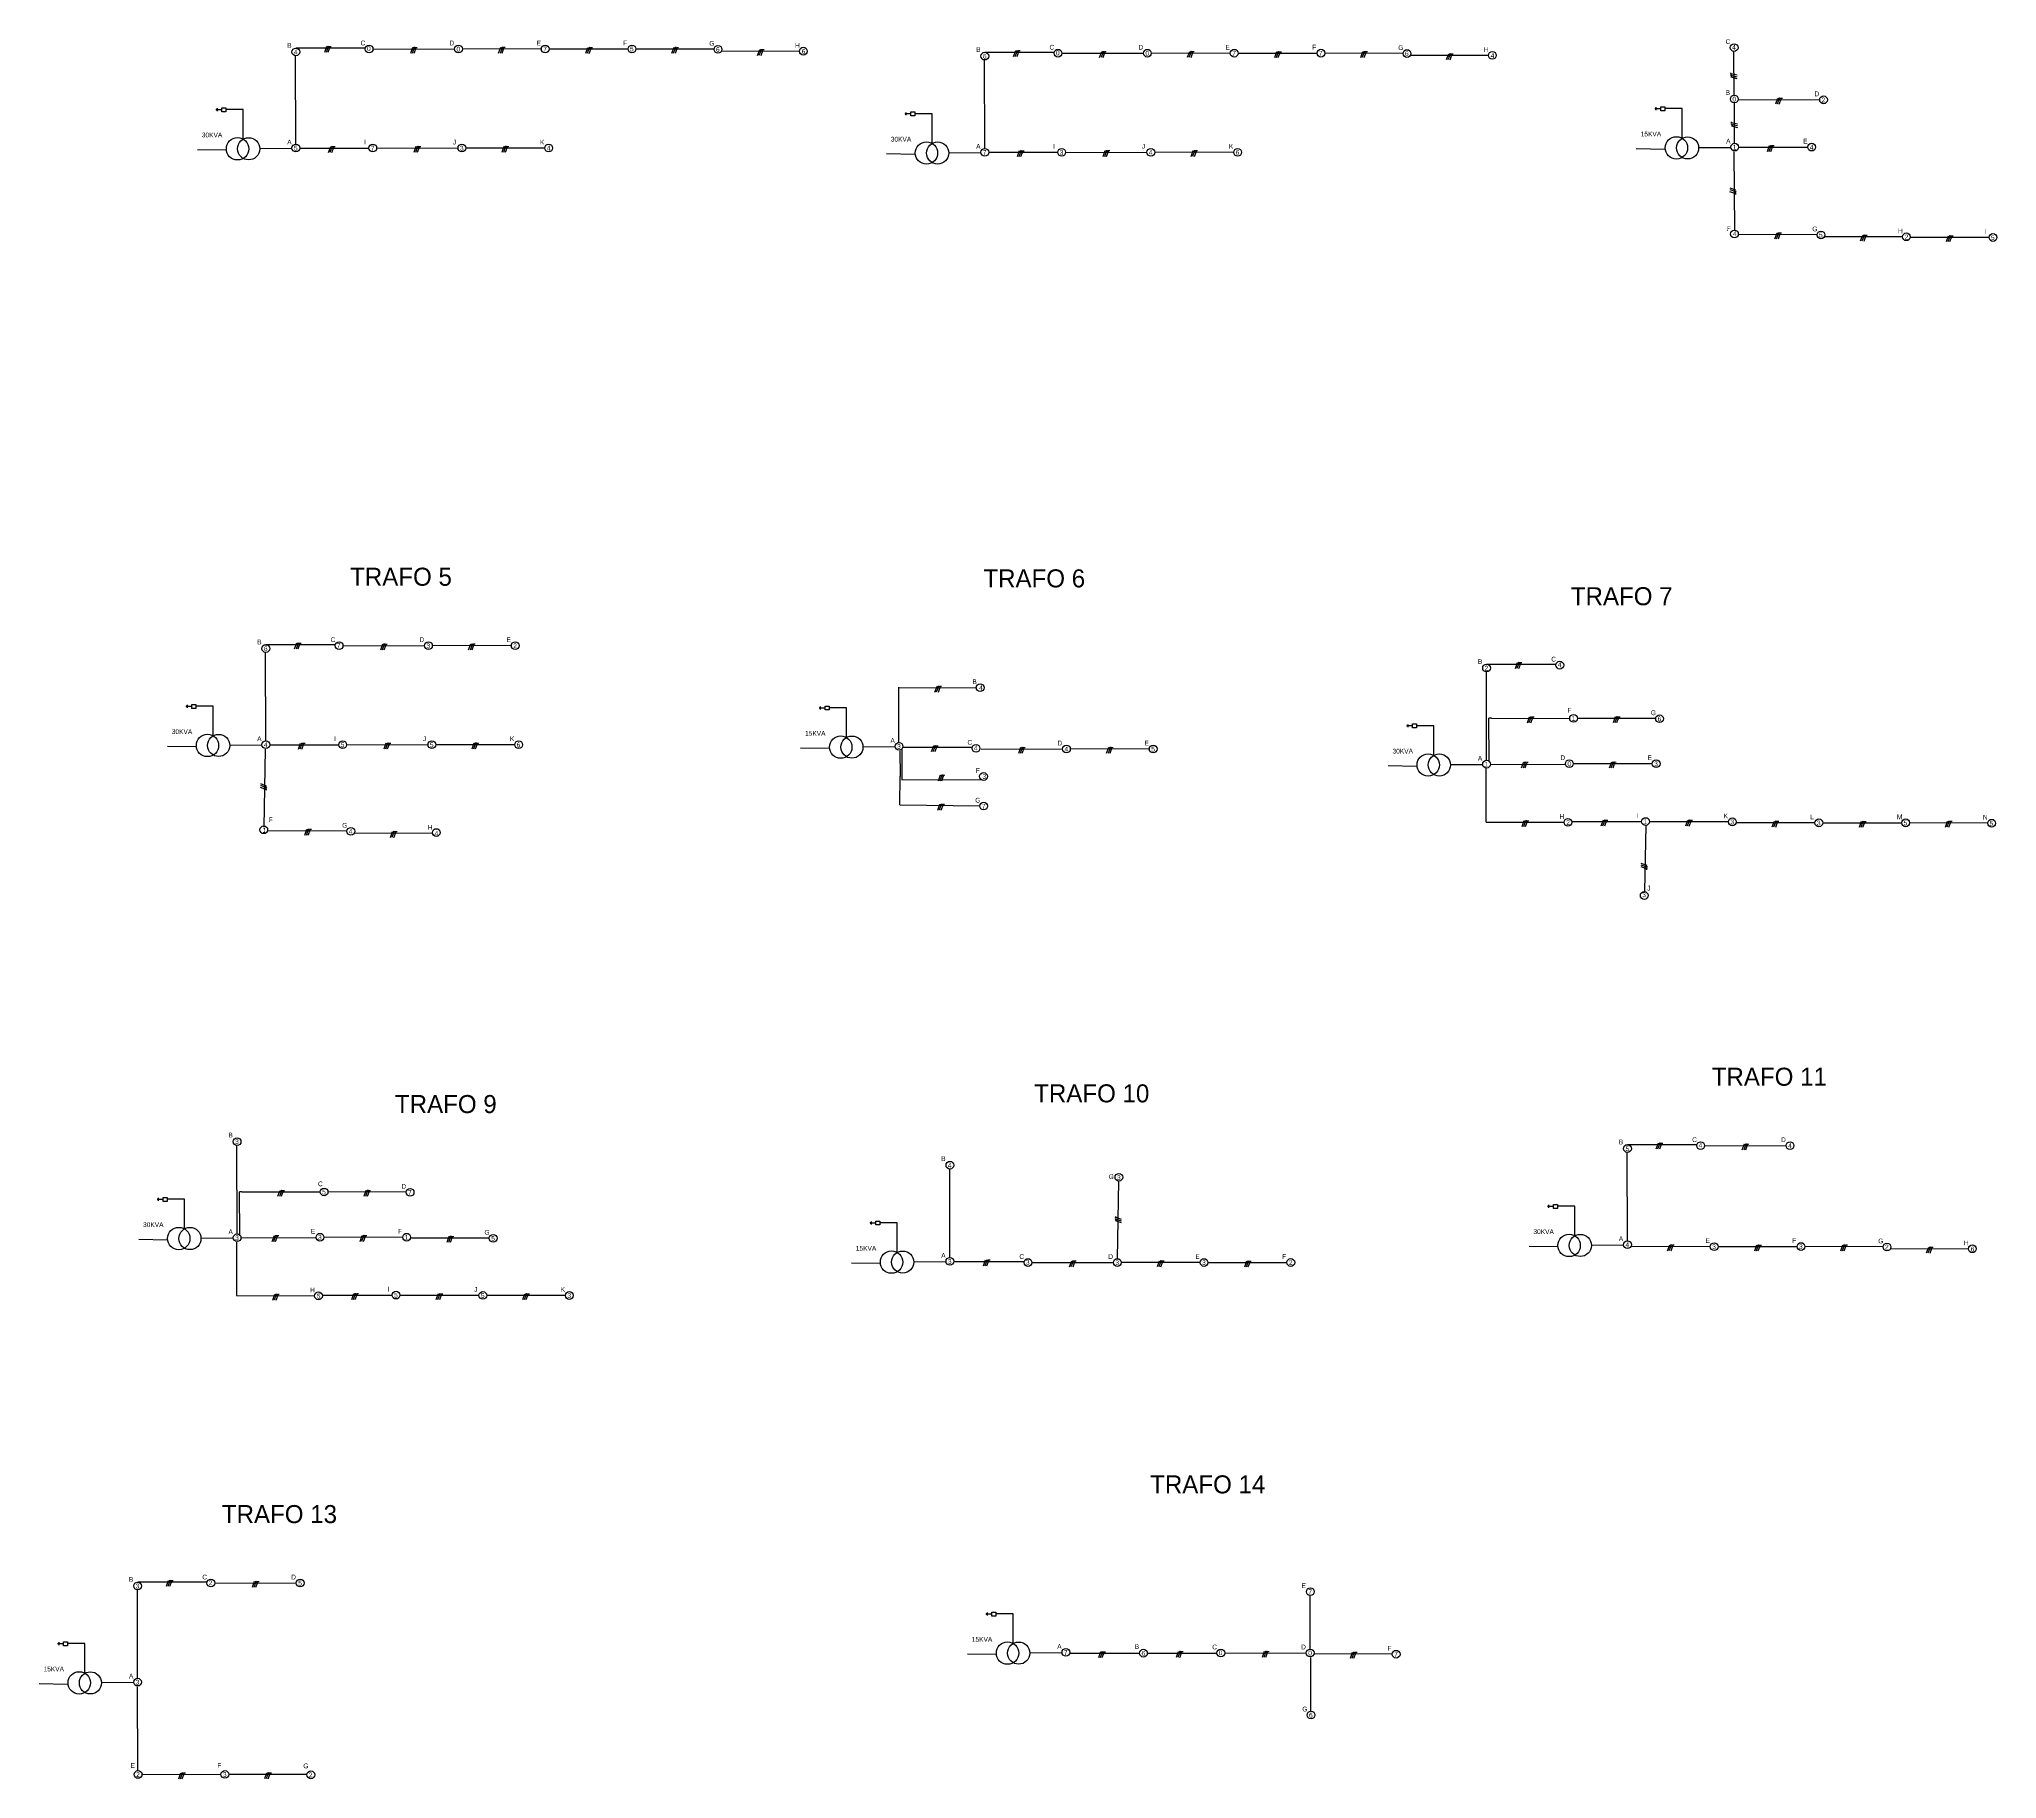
# Model space of a CAD drawing. Header units: millimetres. Extents: x -3588 to 75209, y -3737 to 38254.
# Drawn here: x 37145 to 41848, y 16786 to 20964 of the extents above; entities that cross this region are included whole.
import ezdxf

# ---------------------------------------------------------------- set-up
doc = ezdxf.new("R2010")
doc.units = ezdxf.units.MM
doc.layers.add('RED BT', color=255, linetype='Continuous')
doc.layers.add('Red MT', color=255, linetype='Continuous')

# ---------------------------------------------------------------- blocks, each defined once
blk = doc.blocks.new('monofasico')
at = {"layer": 'RED BT', "color": 18, "ltscale": 0.15, "true_color": 0x000000}
blk.add_lwpolyline([(5450.14, 3489.83), (5450.48, 3490.77)], dxfattribs=at)
at = {"layer": 'RED BT', "color": 9, "ltscale": 0.15, "true_color": 0xc7c8ca}
blk.add_lwpolyline([(5450.41, 3489.84), (5450.69, 3490.61)], dxfattribs=at)
at = {"layer": 'RED BT', "color": 3, "ltscale": 0.15}
for points in [[(5450.69, 3489.82), (5451.04, 3490.76)], [(5450.89, 3490.76), (5451.19, 3490.75)]]:
    blk.add_lwpolyline(points, dxfattribs=at)
at = {"layer": 'RED BT', "color": 9, "ltscale": 0.15, "true_color": 0xc7c8ca}
blk.add_circle((5450.71, 3490.69), 0.0973, dxfattribs=at)

msp = doc.modelspace()

# ---------------------------------------------------------------- linework, layer by layer
for p, q in [((37761.514, 20943.43), (37927.245, 20943.443)), ((37947.134, 20940.613), (38141.601, 20941.264)), ((38161.895, 20941.67), (38349.307, 20941.349)), ((38371.356, 20941.199), (38558.768, 20940.878)), ((38578.001, 20941.535), (38765.413, 20941.215)), ((38783.922, 20936.187), (38971.334, 20935.867)), ((39416.565, 20933.308), (39582.295, 20933.321)), ((39602.185, 20930.491), (39796.651, 20931.142)), ((39816.945, 20931.547), (40004.357, 20931.227)), ((40026.407, 20931.076), (40213.819, 20930.756)), ((40233.051, 20931.413), (40420.463, 20931.093)), ((41216.513, 20830.366), (41215.646, 20935.306)), ((37761.098, 20712.475), (37760.797, 20924.374)), ((39416.148, 20702.353), (39415.847, 20914.252)), ((40438.972, 20926.065), (40626.384, 20925.744)), ((41217.353, 20714.679), (41217.145, 20811.371)), ((41226.482, 20818.532), (41420.948, 20819.182)), ((37524.848, 20699.757), (37593.295, 20698.285)), ((37674.68, 20701.916), (37751.544, 20702.371)), ((37770.794, 20702.878), (37936.524, 20702.891)), ((37955.389, 20702.682), (38149.855, 20703.333)), ((38170.149, 20703.738), (38357.561, 20703.418)), ((39610.439, 20692.559), (39804.905, 20693.21)), ((39825.2, 20693.616), (40012.612, 20693.295)), ((40981.489, 20702.037), (41049.936, 20700.565)), ((41131.322, 20704.196), (41208.186, 20704.65)), ((41215.675, 20693.98), (41217.012, 20506.573)), ((41227.435, 20705.157), (41393.166, 20705.17)), ((39179.898, 20689.635), (39248.345, 20688.163)), ((39329.731, 20691.794), (39406.594, 20692.249)), ((39425.844, 20692.756), (39591.574, 20692.769)), ((41227.763, 20495.809), (41415.175, 20495.488)), ((41433.684, 20490.461), (41621.096, 20490.14)), ((41639.758, 20488.973), (41827.17, 20488.652)), ((37688.995, 19279.372), (37688.694, 19491.271)), ((37689.412, 19510.327), (37855.142, 19510.34)), ((37875.032, 19507.51), (38069.498, 19508.161)), ((38089.792, 19508.566), (38277.204, 19508.246)), ((40621.474, 19232.579), (40621.173, 19444.478)), ((40621.89, 19463.534), (40787.62, 19463.547)), ((39210.223, 19275.405), (39209.463, 19408.048)), ((39210.014, 19407.012), (39397.426, 19406.692)), ((40633.297, 19333.349), (40627.494, 19333.387)), ((40627.964, 19230.105), (40627.502, 19333.387)), ((40633.284, 19333.359), (40820.696, 19333.038)), ((40839.929, 19333.696), (41027.341, 19333.375)), ((37452.745, 19266.654), (37521.192, 19265.182)), ((37602.578, 19268.813), (37679.442, 19269.267)), ((37687.443, 19259.022), (37684.589, 19071.631)), ((37698.691, 19269.774), (37864.421, 19269.788)), ((37883.286, 19269.578), (38077.753, 19270.229)), ((38098.047, 19270.635), (38285.459, 19270.314)), ((38973.973, 19262.687), (39042.419, 19261.215)), ((39123.805, 19264.846), (39200.669, 19265.301)), ((39211.887, 19255.027), (39212.709, 19193.657)), ((39216.671, 19257.883), (39217.418, 19185.522)), ((39219.547, 19263.73), (39385.277, 19263.743)), ((39407.705, 19259.273), (39602.172, 19259.924)), ((39622.466, 19260.329), (39809.878, 19260.009)), ((39212.24, 19125.337), (39212.7, 19194.209)), ((40385.224, 19219.861), (40453.67, 19218.389)), ((40535.056, 19222.02), (40611.92, 19222.474)), ((40620.923, 19084.032), (40620.923, 19212.557)), ((40631.669, 19222.641), (40810.375, 19223.408)), ((40830.669, 19225.077), (41018.081, 19224.757)), ((39217.418, 19185.522), (39406.804, 19186.481)), ((39212.219, 19125.337), (39404.241, 19123.334)), ((37696.124, 19063.387), (37883.536, 19063.066)), ((37902.045, 19058.038), (38089.457, 19057.718)), ((40620.53, 19084.066), (40807.942, 19083.746)), ((40828.266, 19085.189), (40993.996, 19085.203)), ((41004.518, 19075.537), (41001.52, 18918.457)), ((41013.567, 19085.331), (41200.979, 19085.01)), ((41221.494, 19082.92), (41408.906, 19082.6)), ((41430.955, 19082.449), (41618.367, 19082.128)), ((41637.6, 19082.786), (41825.012, 19082.465)), ((37619.968, 18095.188), (37619.667, 18307.087)), ((40960.412, 18309.388), (41126.143, 18309.401)), ((41146.032, 18306.571), (41340.499, 18307.222)), ((39332.25, 18038.46), (39331.949, 18250.359)), ((40959.996, 18078.433), (40959.695, 18290.332)), ((39735.502, 18034.618), (39738.552, 18222.005)), ((37631.791, 18195.959), (37625.988, 18195.997)), ((37626.458, 18092.715), (37625.996, 18195.997)), ((37631.779, 18195.969), (37819.191, 18195.648)), ((37838.423, 18196.306), (38025.835, 18195.985)), ((37383.718, 18082.471), (37452.165, 18080.999)), ((37533.55, 18084.629), (37610.414, 18085.084)), ((37619.417, 17946.641), (37619.417, 18075.167)), ((37630.163, 18085.251), (37808.869, 18086.018)), ((37829.163, 18087.687), (38016.575, 18087.366)), ((38037.973, 18085.792), (38225.385, 18085.472)), ((40723.746, 18065.715), (40792.193, 18064.243)), ((40873.578, 18067.874), (40950.442, 18068.329)), ((40970.075, 18065.194), (41157.487, 18064.874)), ((41179.537, 18064.723), (41366.949, 18064.402)), ((41386.181, 18065.06), (41573.593, 18064.739)), ((41592.102, 18059.712), (41779.514, 18059.391)), ((39096, 18025.742), (39164.447, 18024.27)), ((39245.833, 18027.901), (39322.696, 18028.355)), ((39344.251, 18028.65), (39509.981, 18028.663)), ((39529.871, 18025.833), (39724.337, 18026.484)), ((39744.631, 18026.889), (39932.043, 18026.569)), ((39954.093, 18026.418), (40141.505, 18026.098)), ((37619.024, 17946.676), (37806.436, 17946.355)), ((37826.76, 17947.799), (37992.49, 17947.812)), ((38012.062, 17947.94), (38199.474, 17947.62)), ((38219.849, 17947.752), (38407.261, 17947.432)), ((37380.895, 17027.916), (37380.595, 17239.815)), ((37381.312, 17258.871), (37547.042, 17258.884)), ((37566.932, 17256.054), (37761.398, 17256.705)), ((40198.354, 17097.144), (40198.354, 17225.67)), ((39374.67, 17086.565), (39443.117, 17085.093)), ((39524.503, 17088.724), (39601.367, 17089.179)), ((39621.057, 17087.545), (39786.787, 17087.558)), ((39807.663, 17088.192), (39973.393, 17088.205)), ((39993.216, 17088.101), (40187.682, 17088.752)), ((40199.488, 16948.76), (40199.488, 17077.285)), ((40208.004, 17086.774), (40395.416, 17086.453)), ((37144.645, 17015.198), (37213.092, 17013.726)), ((37294.478, 17017.357), (37371.342, 17017.812)), ((37381.36, 16806.027), (37381.079, 17006.708)), ((37393.353, 16796.884), (37580.765, 16796.563)), ((37599.998, 16797.221), (37787.41, 16796.9))]:
    msp.add_line(p, q)
at = {"ltscale": 0.15}
for p, q in [((37569.992, 20796.101), (37569.992, 20794.291)), ((37570.972, 20797.347), (37570.972, 20793.194)), ((37571.946, 20798.523), (37571.946, 20791.785)), ((37583.727, 20794.968), (37571.946, 20794.968)), ((39226.022, 20787.224), (39226.022, 20783.072)), ((39226.996, 20788.401), (39226.996, 20781.663)), ((41026.634, 20798.38), (41026.634, 20796.571)), ((41027.614, 20799.626), (41027.614, 20795.473)), ((41028.588, 20800.802), (41028.588, 20794.064)), ((41040.368, 20797.247), (41028.588, 20797.247)), ((39225.043, 20785.979), (39225.043, 20784.169)), ((39238.777, 20784.845), (39226.996, 20784.845)), ((37497.89, 19362.997), (37497.89, 19361.188)), ((37498.869, 19364.243), (37498.869, 19360.09)), ((37499.843, 19365.42), (37499.843, 19358.682)), ((37511.624, 19361.864), (37499.843, 19361.864)), ((39019.117, 19359.031), (39019.117, 19357.221)), ((39020.097, 19360.276), (39020.097, 19356.124)), ((39021.071, 19361.453), (39021.071, 19354.715)), ((39032.851, 19357.897), (39021.071, 19357.897)), ((40430.368, 19316.204), (40430.368, 19314.395)), ((40431.348, 19317.45), (40431.348, 19313.297)), ((40432.322, 19318.626), (40432.322, 19311.888)), ((40444.102, 19315.071), (40432.322, 19315.071)), ((37428.862, 18178.814), (37428.862, 18177.005)), ((37429.842, 18180.06), (37429.842, 18175.907)), ((37430.816, 18181.236), (37430.816, 18174.498)), ((37442.597, 18177.681), (37430.816, 18177.681)), ((40768.89, 18162.059), (40768.89, 18160.249)), ((40769.87, 18163.305), (40769.87, 18159.152)), ((40770.844, 18164.481), (40770.844, 18157.743)), ((40782.625, 18160.925), (40770.844, 18160.925)), ((39141.144, 18122.085), (39141.144, 18120.276)), ((39142.124, 18123.331), (39142.124, 18119.178)), ((39143.098, 18124.508), (39143.098, 18117.769)), ((39154.879, 18120.952), (39143.098, 18120.952)), ((39419.815, 17182.908), (39419.815, 17181.099)), ((39420.794, 17184.154), (39420.794, 17180.001)), ((39421.768, 17185.331), (39421.768, 17178.593)), ((39433.549, 17181.775), (39421.768, 17181.775)), ((37189.79, 17111.542), (37189.79, 17109.733)), ((37190.77, 17112.788), (37190.77, 17108.635)), ((37191.744, 17113.964), (37191.744, 17107.226)), ((37203.524, 17110.409), (37191.744, 17110.409))]:
    msp.add_line(p, q, dxfattribs=at)
for points in [[(37593.088, 20790.273), (37583.727, 20790.273), (37583.727, 20799.662), (37593.088, 20799.662)], [(39248.139, 20780.151), (39238.777, 20780.151), (39238.777, 20789.54), (39248.139, 20789.54)], [(41049.73, 20792.552), (41040.368, 20792.552), (41040.368, 20801.941), (41049.73, 20801.941)], [(37520.986, 19357.17), (37511.624, 19357.17), (37511.624, 19366.559), (37520.986, 19366.559)], [(39042.213, 19353.203), (39032.851, 19353.203), (39032.851, 19362.592), (39042.213, 19362.592)], [(40453.464, 19310.377), (40444.102, 19310.377), (40444.102, 19319.765), (40453.464, 19319.765)], [(37451.958, 18172.986), (37442.597, 18172.986), (37442.597, 18182.375), (37451.958, 18182.375)], [(40791.986, 18156.231), (40782.625, 18156.231), (40782.625, 18165.62), (40791.986, 18165.62)], [(39164.241, 18116.258), (39154.879, 18116.258), (39154.879, 18125.647), (39164.241, 18125.647)], [(39442.911, 17177.081), (39433.549, 17177.081), (39433.549, 17186.47), (39442.911, 17186.47)], [(37212.886, 17105.714), (37203.524, 17105.714), (37203.524, 17115.103), (37212.886, 17115.103)]]:
    msp.add_lwpolyline(points, close=True, dxfattribs=at)
for points in [[(37634.807, 20724.172), (37634.807, 20795.353), (37593.088, 20795.353)], [(41091.449, 20726.452), (41091.449, 20797.633), (41049.73, 20797.633)], [(39289.857, 20714.05), (39289.857, 20785.231), (39248.139, 20785.231)], [(37562.704, 19291.069), (37562.704, 19362.25), (37520.986, 19362.25)], [(39083.932, 19287.102), (39083.932, 19358.283), (39042.213, 19358.283)], [(40495.183, 19244.276), (40495.183, 19315.457), (40453.464, 19315.457)], [(37493.677, 18106.886), (37493.677, 18178.067), (37451.958, 18178.067)], [(40833.705, 18090.13), (40833.705, 18161.311), (40791.986, 18161.311)], [(39205.959, 18050.157), (39205.959, 18121.338), (39164.241, 18121.338)], [(39484.629, 17110.98), (39484.629, 17182.161), (39442.911, 17182.161)], [(37254.604, 17039.613), (37254.604, 17110.794), (37212.886, 17110.794)]]:
    msp.add_lwpolyline(points, dxfattribs=at)
for centre in [(37937.305, 20940.834), (38360.387, 20940.838), (38568.767, 20940.943), (38775.362, 20940.001), (38980.553, 20935.583), (39592.355, 20930.712), (40015.437, 20930.716), (40223.817, 20930.82), (40430.412, 20929.878), (40635.603, 20925.461), (41216.484, 20944.238), (37946.083, 20702.907), (38368.641, 20702.907), (39601.133, 20692.784), (40023.692, 20692.784), (41402.725, 20705.186), (41217.165, 20496.575), (41425.123, 20494.274), (41630.315, 20489.856), (41838.25, 20488.141), (37865.202, 19507.73), (38288.284, 19507.735), (40797.681, 19460.937), (39405.17, 19406.756), (40830.695, 19333.103), (41037.289, 19332.161), (37873.98, 19269.803), (38296.539, 19269.803), (39395.337, 19261.134), (39820.958, 19259.498), (39413.261, 19193.528), (41029.161, 19224.246), (39413.594, 19122.419), (41003.555, 19085.218), (37684.262, 19065.538), (37893.485, 19061.852), (38098.587, 19058.806), (40817.161, 19083.462), (41212.059, 19084.499), (41419.986, 19082.089), (41628.366, 19082.193), (41834.96, 19081.251), (41136.203, 18306.792), (37829.189, 18195.713), (38035.784, 18194.771), (39738.503, 18230.946), (38027.655, 18086.856), (38235.333, 18084.258), (41168.567, 18064.363), (41376.947, 18064.467), (41583.542, 18063.525), (41788.733, 18059.107), (39520.041, 18026.054), (39943.123, 18026.058), (40151.503, 18026.162), (37815.655, 17946.072), (38002.049, 17947.828), (38210.554, 17947.109), (38418.341, 17946.921), (37557.102, 17256.275), (40198.296, 17235.393), (39983.386, 17088.322), (40404.501, 17085.296), (40200, 16939.2), (37382.384, 16796.524), (37590.764, 16796.628), (37797.358, 16795.686)]:
    msp.add_circle(centre, 9.312, dxfattribs=at)
at = {"color": 4, "ltscale": 0.15}
for centre, radius in [((37621.16, 20701.079), 26.824), ((37647.984, 20701.079), 26.588), ((39276.21, 20690.957), 26.824), ((39303.034, 20690.957), 26.588), ((41077.802, 20703.359), 26.824), ((41104.626, 20703.359), 26.588), ((37549.058, 19267.976), 26.824), ((37575.881, 19267.976), 26.588), ((39070.285, 19264.009), 26.824), ((39097.109, 19264.009), 26.588), ((40481.536, 19221.183), 26.824), ((40508.36, 19221.183), 26.588), ((37480.03, 18083.793), 26.824), ((37506.854, 18083.793), 26.588), ((40820.058, 18067.037), 26.824), ((40846.882, 18067.037), 26.588), ((39192.312, 18027.064), 26.824), ((39219.136, 18027.064), 26.588), ((39470.983, 17087.887), 26.824), ((39497.806, 17087.887), 26.588), ((37240.958, 17016.521), 26.824), ((37267.781, 17016.521), 26.588)]:
    msp.add_circle(centre, radius, dxfattribs=at)
at = {"layer": 'Red MT', "color": 30, "true_color": 0xf26722}
for centre in [(37761.31, 20933.85), (38151.936, 20940.838), (39416.36, 20923.728), (39806.986, 20930.716), (41216.949, 20820.667), (41431.283, 20818.757), (37761.31, 20702.907), (38160.19, 20702.907), (39416.36, 20692.784), (39815.24, 20692.784), (41217.952, 20705.186), (37689.207, 19500.747), (38079.833, 19507.735), (40621.686, 19453.953), (37689.207, 19269.803), (38088.087, 19269.803), (39210.435, 19265.837), (39612.506, 19259.498), (40621.686, 19223.01), (40820.709, 19224.246), (41000.456, 18907.683), (37620.18, 18316.563), (40960.208, 18299.808), (41350.833, 18306.796), (39332.462, 18259.835), (37620.18, 18085.62), (37819.204, 18086.856), (40960.208, 18068.865), (39332.462, 18028.891), (39734.672, 18026.058), (37771.733, 17256.279), (37381.107, 17249.291), (39611.132, 17089.714), (39797.44, 17087.788), (40198.017, 17088.327), (37381.107, 17018.348)]:
    msp.add_circle(centre, 9.312, dxfattribs=at)

# ---------------------------------------------------------------- block references
at = {"layer": 'RED BT', "color": 6, "xscale": 15.10011322645952, "yscale": 15.10011322645952, "zscale": 15.10011322645952}
for p in [(-44467.201, -31763.697), (-44260.498, -31765.999), (-44049.217, -31765.859), (-43839.756, -31766.33), (-43633.111, -31765.993), (-43427.19, -31771.342), (-42812.151, -31773.82), (-42605.448, -31776.122), (-42394.167, -31775.982), (-42184.705, -31776.453), (-41978.061, -31776.116), (-41772.14, -31781.464), (-40981.151, -31888.081), (-44457.922, -32004.25), (-44252.244, -32003.931), (-44040.963, -32003.791), (-42802.871, -32014.372), (-42597.193, -32014.053), (-42385.912, -32013.913), (-41001.28, -32001.97), (-40983.349, -32211.72), (-40777.428, -32217.068), (-40571.354, -32218.556), (-44539.303, -33196.801), (-44332.601, -33199.103), (-44121.32, -33198.963), (-41606.825, -33243.594), (-43001.098, -33300.516), (-41577.828, -33374.17), (-41371.183, -33373.833), (-44530.024, -33437.353), (-44324.346, -33437.034), (-44113.065, -33436.894), (-43009.169, -33443.398), (-42799.927, -33447.339), (-42588.646, -33447.199), (-42993.007, -33513.745), (-41591.724, -33482.592), (-41380.443, -33482.452), (-42994.283, -33583.875), (-44514.988, -33644.142), (-44309.067, -33649.49), (-41590.582, -33623.463), (-41400.45, -33621.938), (-41197.545, -33622.198), (-40989.618, -33624.609), (-40780.157, -33625.08), (-40573.512, -33624.743), (-41268.303, -34397.74), (-41061.6, -34400.041), (-44579.334, -34511.56), (-44372.689, -34511.223), (-44593.23, -34619.982), (-44381.949, -34619.842), (-44173.139, -34621.737), (-41241.037, -34642.335), (-41031.575, -34642.806), (-40824.931, -34642.469), (-40619.01, -34647.817), (-42884.464, -34678.478), (-42677.762, -34680.78), (-42466.481, -34680.64), (-42257.019, -34681.111), (-44592.088, -34760.853), (-44401.955, -34759.328), (-44199.05, -34759.588), (-43991.263, -34759.776), (-44847.403, -35448.256), (-44640.7, -35450.558), (-42607.658, -35619.583), (-42421.053, -35618.935), (-42214.417, -35618.511), (-42003.108, -35620.755), (-44817.759, -35910.645), (-44611.114, -35910.308)]:
    msp.add_blockref('monofasico', p, dxfattribs=at)
at = {"layer": 'RED BT', "color": 6}
for p, xscale, yscale, zscale, rotation in [((102337.822, -55386.662), 15.10011322645952, 15.10011322645952, 15.10011322645952, 96.0774365697747), ((102339.181, -55504.183), 15.10011322645952, 15.10011322645952, 15.10011322645952, 96.0774365697747), ((-12216.633, 102435.885), 15.10011322645952, 15.10011322645952, 15.10011322645952, 270.5065664711711), ((-13231.124, 102593.046), 15.10011322645953, 15.10011322645953, 15.10011322645953, 268.7626129221902), ((-9783.958, 102481.847), 15.10011322645953, 15.10011322645953, 15.10011322645953, 268.6728629279016), ((93678.044, -63371.509), 15.10011322645952, 15.10011322645952, 15.10011322645952, 90.86492508326772)]:
    msp.add_blockref('monofasico', p, dxfattribs=dict(at, xscale=xscale, yscale=yscale, zscale=zscale, rotation=rotation))

# ---------------------------------------------------------------- texts
at = {"ltscale": 0.15, "attachment_point": 1}
for s, width, gutter_width, heights, insert, char_height in [('B', 12.05698, 57.19, [0], (37740.503, 20955.338), 11.438), ('4', 15.04387, 57.19, [0], (37756.596, 20939.326), 11.438), ('C', 12.05698, 57.19, [0], (37916.672, 20960.895), 11.438), ('0', 15.04387, 57.19, [0], (37932.342, 20947.237), 11.438), ('D', 12.05698, 57.19, [0], (38130.239, 20960.899), 11.438), ('0', 15.04387, 57.19, [0], (38147.221, 20946.314), 11.438), ('E', 12.05698, 57.19, [0], (38339.481, 20960.899), 11.438), ('7', 15.04387, 57.19, [0], (38355.673, 20946.314), 11.438), ('F', 12.05698, 57.19, [0], (38547.861, 20961.004), 11.438), ('5', 15.04387, 57.19, [0], (38564.053, 20946.419), 11.438), ('G', 12.05698, 57.19, [0], (38754.455, 20960.062), 11.438), ('6', 15.04387, 57.19, [0], (38770.647, 20945.477), 11.438), ('H', 12.05698, 57.19, [0], (38960.351, 20955.25), 11.438), ('6', 15.04387, 57.19, [0], (38976.544, 20940.665), 11.438), ('B', 12.05698, 57.19, [0], (39395.554, 20945.215), 11.438), ('6', 15.04387, 57.19, [0], (39411.646, 20929.204), 11.438), ('C', 12.05698, 57.19, [0], (39571.722, 20950.773), 11.438), ('0', 15.04387, 57.19, [0], (39587.392, 20937.115), 11.438), ('D', 12.05698, 57.19, [0], (39785.289, 20950.777), 11.438), ('0', 15.04387, 57.19, [0], (39802.272, 20936.192), 11.438), ('E', 12.05698, 57.19, [0], (39994.531, 20950.777), 11.438), ('7', 15.04387, 57.19, [0], (40010.723, 20936.192), 11.438), ('F', 12.05698, 57.19, [0], (40202.911, 20950.882), 11.438), ('7', 15.04387, 57.19, [0], (40219.103, 20936.296), 11.438), ('G', 12.05698, 57.19, [0], (40409.505, 20949.94), 11.438), ('6', 15.04387, 57.19, [0], (40425.698, 20935.354), 11.438), ('H', 12.05698, 57.19, [0], (40615.401, 20945.128), 11.438), ('4', 15.04387, 57.19, [0], (40631.594, 20930.543), 11.438), ('C', 12.05698, 57.19, [0], (41195.851, 20964.299), 11.438), ('4', 15.04387, 57.19, [0], (41211.522, 20950.641), 11.438), ('B', 12.05698, 57.19, [0], (41196.142, 20842.155), 11.438), ('D', 12.05698, 57.19, [0], (41409.586, 20838.818), 11.438), ('0', 15.04387, 57.19, [0], (41212.235, 20826.143), 11.438), ('2', 15.04387, 57.19, [0], (41426.569, 20824.233), 11.438), ('30KVA', 17.93472, 57.19, [0], (37535.385, 20740.036), 11.4379), ('15KVA', 17.93472, 57.19, [0], (40992.027, 20742.315), 11.4379), ('A', 12.05698, 57.19, [0], (37740.503, 20722.968), 11.438), ('5', 15.04387, 57.19, [0], (37756.596, 20708.383), 11.438), ('I', 12.05698, 57.19, [0], (37925.45, 20722.968), 11.438), ('7', 15.04387, 57.19, [0], (37941.369, 20708.383), 11.438), ('J', 12.05698, 57.19, [0], (38138.494, 20722.968), 11.438), ('3', 15.04387, 57.19, [0], (38155.476, 20708.383), 11.438), ('K', 12.05698, 57.19, [0], (38347.735, 20722.968), 11.438), ('4', 15.04387, 57.19, [0], (38363.927, 20708.383), 11.438), ('30KVA', 17.93472, 57.19, [0], (39190.436, 20729.913), 11.4379), ('A', 12.05698, 57.19, [0], (39395.554, 20712.846), 11.438), ('7', 15.04387, 57.19, [0], (39411.646, 20698.26), 11.438), ('I', 12.05698, 57.19, [0], (39580.5, 20712.846), 11.438), ('3', 15.04387, 57.19, [0], (39596.419, 20698.26), 11.438), ('J', 12.05698, 57.19, [0], (39793.544, 20712.846), 11.438), ('4', 15.04387, 57.19, [0], (39810.526, 20698.26), 11.438), ('K', 12.05698, 57.19, [0], (40002.785, 20712.846), 11.438), ('6', 15.04387, 57.19, [0], (40018.977, 20698.26), 11.438), ('A', 12.05698, 57.19, [0], (41197.145, 20725.247), 11.438), ('1', 15.04387, 57.19, [0], (41213.237, 20710.662), 11.438), ('E', 12.05698, 57.19, [0], (41382.091, 20725.247), 11.438), ('4', 15.04387, 57.19, [0], (41398.01, 20710.662), 11.438), ('G', 12.05698, 57.19, [0], (41404.217, 20514.335), 11.438), ('H', 12.05698, 57.19, [0], (41610.113, 20509.523), 11.438), ('I', 12.05698, 57.19, [0], (41817.344, 20508.202), 11.438), ('5', 15.04387, 57.19, [0], (41420.409, 20499.75), 11.438), ('2', 15.04387, 57.19, [0], (41626.305, 20494.938), 11.438), ('5', 15.04387, 57.19, [0], (41833.536, 20493.617), 11.438), ('TRAFO 5', 915.19314, 216.492, [0], (37891.663, 19694.971), 43.2983), ('TRAFO 6', 915.19314, 216.492, [0], (39412.89, 19691.004), 43.2983), ('TRAFO 7', 915.19314, 216.492, [0], (40824.141, 19648.178), 43.2983), ('B', 12.05698, 57.19, [0], (37668.401, 19522.234), 11.438), ('C', 12.05698, 57.19, [0], (37844.569, 19527.792), 11.438), ('D', 12.05698, 57.19, [0], (38058.137, 19527.796), 11.438), ('E', 12.05698, 57.19, [0], (38267.378, 19527.796), 11.438), ('6', 15.04387, 57.19, [0], (37684.493, 19506.223), 11.438), ('7', 15.04387, 57.19, [0], (37860.24, 19514.133), 11.438), ('3', 15.04387, 57.19, [0], (38075.119, 19513.211), 11.438), ('2', 15.04387, 57.19, [0], (38283.57, 19513.211), 11.438), ('B', 12.05698, 57.19, [0], (40600.879, 19475.441), 11.438), ('C', 12.05698, 57.19, [0], (40777.047, 19480.998), 11.438), ('B', 12.05698, 57.19, [0], (39386.518, 19426.818), 11.438), ('2', 15.04387, 57.19, [0], (40616.972, 19459.429), 11.438), ('4', 15.04387, 57.19, [0], (40792.718, 19467.34), 11.438), ('4', 15.04387, 57.19, [0], (39402.711, 19412.233), 11.438), ('F', 12.05698, 57.19, [0], (40816.03, 19358.158), 11.438), ('1', 15.04387, 57.19, [0], (40825.981, 19338.579), 11.438), ('G', 12.05698, 57.19, [0], (41016.383, 19352.222), 11.438), ('6', 15.04387, 57.19, [0], (41032.575, 19337.637), 11.438), ('30KVA', 17.93472, 57.19, [0], (37463.283, 19306.932), 11.4379), ('A', 12.05698, 57.19, [0], (37668.401, 19289.865), 11.438), ('I', 12.05698, 57.19, [0], (37853.347, 19289.865), 11.438), ('J', 12.05698, 57.19, [0], (38066.391, 19289.865), 11.438), ('K', 12.05698, 57.19, [0], (38275.632, 19289.865), 11.438), ('15KVA', 17.93472, 57.19, [0], (38984.51, 19302.965), 11.4379), ('A', 12.05698, 57.19, [0], (39189.628, 19285.898), 11.438), ('4', 15.04387, 57.19, [0], (37684.493, 19275.279), 11.438), ('5', 15.04387, 57.19, [0], (37869.266, 19275.279), 11.438), ('5', 15.04387, 57.19, [0], (38083.373, 19275.279), 11.438), ('6', 15.04387, 57.19, [0], (38291.825, 19275.279), 11.438), ('3', 15.04387, 57.19, [0], (39205.72, 19271.312), 11.438), ('C', 12.05698, 57.19, [0], (39374.704, 19281.195), 11.438), ('4', 15.04387, 57.19, [2.202682480856311e-13], (39390.374, 19267.536), 11.438), ('D', 12.05698, 57.19, [0], (39590.81, 19279.559), 11.438), ('4', 15.04387, 57.19, [0], (39607.792, 19264.974), 11.438), ('E', 12.05698, 57.19, [0], (39800.051, 19279.559), 11.438), ('5', 15.04387, 57.19, [0], (39816.244, 19264.974), 11.438), ('30KVA', 17.93472, 57.19, [0], (40395.761, 19260.139), 11.4379), ('A', 12.05698, 57.19, [0], (40600.879, 19243.071), 11.438), ('D', 12.05698, 57.19, [0], (40799.013, 19244.307), 11.438), ('E', 12.05698, 57.19, [0], (41008.254, 19244.307), 11.438), ('F', 12.05698, 57.19, [0], (39394.609, 19213.589), 11.438), ('3', 15.04387, 57.19, [0], (39410.801, 19199.004), 11.438), ('1', 15.04387, 57.19, [0], (40616.972, 19228.486), 11.438), ('0', 15.04387, 57.19, [0], (40815.995, 19229.722), 11.438), ('3', 15.04387, 57.19, [0], (41024.447, 19229.722), 11.438), ('G', 12.05698, 57.19, [0], (39393.283, 19142.181), 11.438), ('7', 15.04387, 57.19, [0], (39409.475, 19127.595), 11.438), ('H', 12.05698, 57.19, [0], (40796.959, 19103.129), 11.438), ('I', 12.05698, 57.19, [0], (40982.922, 19105.279), 11.438), ('K', 12.05698, 57.19, [0], (41191.153, 19104.56), 11.438), ('L', 12.05698, 57.19, [0], (41399.079, 19102.15), 11.438), ('M', 12.05698, 57.19, [0], (41607.46, 19102.254), 11.438), ('N', 12.05698, 57.19, [0], (41814.054, 19101.312), 11.438), ('G', 12.05698, 57.19, [0], (37872.578, 19081.913), 11.438), ('4', 15.04387, 57.19, [0], (37888.771, 19067.328), 11.438), ('H', 12.05698, 57.19, [0], (38078.474, 19077.101), 11.438), ('4', 15.04387, 57.19, [0], (38094.667, 19062.516), 11.438), ('2', 15.04387, 57.19, [0], (40813.151, 19088.544), 11.438), ('1', 15.04387, 57.19, [0], (40998.841, 19090.694), 11.438), ('3', 15.04387, 57.19, [0], (41207.345, 19089.975), 11.438), ('3', 15.04387, 57.19, [0], (41415.272, 19087.565), 11.438), ('5', 15.04387, 57.19, [0], (41623.652, 19087.669), 11.438), ('5', 15.04387, 57.19, [0], (41830.246, 19086.727), 11.438), ('TRAFO 11', 915.19314, 216.492, [0], (41162.663, 18494.032), 43.2983), ('TRAFO 10', 915.19314, 216.492, [0], (39534.918, 18454.059), 43.2983), ('TRAFO 9', 915.19314, 216.492, [0], (37999.342, 18428.358), 43.2983), ('B', 12.05698, 57.19, [0], (37599.374, 18338.051), 11.438), ('3', 15.04387, 57.19, [0], (37615.466, 18322.039), 11.438), ('B', 12.05698, 57.19, [0], (40939.401, 18321.296), 11.438), ('5', 15.04387, 57.19, [0], (40955.494, 18305.284), 11.438), ('C', 12.05698, 57.19, [0], (41115.57, 18326.853), 11.438), ('4', 15.04387, 57.19, [0], (41131.24, 18313.195), 11.438), ('D', 12.05698, 57.19, [0], (41329.137, 18326.857), 11.438), ('4', 15.04387, 57.19, [0], (41346.119, 18312.272), 11.438), ('B', 12.05698, 57.19, [0], (39311.656, 18281.322), 11.438), ('4', 15.04387, 57.19, [0], (39327.748, 18265.31), 11.438), ('C', 12.05698, 57.19, [0], (37814.524, 18220.768), 11.438), ('5', 15.04387, 57.19, [0], (37824.475, 18201.189), 11.438), ('D', 12.05698, 57.19, [0], (38014.877, 18214.832), 11.438), ('3', 15.04387, 57.19, [0], (39734.022, 18235.804), 11.438), ('7', 15.04387, 57.19, [0], (38031.07, 18200.247), 11.438), ('30KVA', 17.93472, 57.19, [0], (37394.256, 18122.749), 11.4379), ('E', 12.05698, 57.19, [0], (37797.507, 18106.917), 11.438), ('F', 12.05698, 57.19, [0], (38006.749, 18106.917), 11.438), ('A', 12.05698, 57.19, [0], (37599.374, 18105.681), 11.438), ('3', 15.04387, 57.19, [0], (37615.466, 18091.096), 11.438), ('3', 15.04387, 57.19, [0], (37814.49, 18092.332), 11.438), ('1', 15.04387, 57.19, [0], (38022.941, 18092.332), 11.438), ('G', 12.05698, 57.19, [0], (38214.427, 18104.319), 11.438), ('5', 15.04387, 57.19, [0], (38230.619, 18089.733), 11.438), ('15KVA', 17.93472, 57.19, [0], (39106.538, 18066.02), 11.4379), ('30KVA', 17.93472, 57.19, [0], (40734.283, 18105.993), 11.4379), ('A', 12.05698, 57.19, [0], (40939.401, 18088.926), 11.438), ('4', 15.04387, 57.19, [0], (40955.494, 18074.341), 11.438), ('E', 12.05698, 57.19, [0], (41147.661, 18084.424), 11.438), ('3', 15.04387, 57.19, [0], (41163.853, 18069.839), 11.438), ('F', 12.05698, 57.19, [0], (41356.041, 18084.528), 11.438), ('3', 15.04387, 57.19, [0], (41372.233, 18069.943), 11.438), ('G', 12.05698, 57.19, [0], (41562.635, 18083.586), 11.438), ('2', 15.04387, 57.19, [0], (41578.828, 18069.001), 11.438), ('H', 12.05698, 57.19, [0], (41768.532, 18078.775), 11.438), ('6', 15.04387, 57.19, [0], (41784.724, 18064.189), 11.438), ('A', 12.05698, 57.19, [0], (39311.656, 18048.952), 11.438), ('3', 15.04387, 57.19, [0], (39327.748, 18034.367), 11.438), ('C', 12.05698, 57.19, [0], (39499.408, 18046.115), 11.438), ('3', 15.04387, 57.19, [0], (39515.079, 18032.457), 11.438), ('D', 12.05698, 57.19, [0], (39712.975, 18046.119), 11.438), ('3', 15.04387, 57.19, [0], (39729.958, 18031.534), 11.438), ('E', 12.05698, 57.19, [0], (39922.217, 18046.119), 11.438), ('3', 15.04387, 57.19, [0], (39938.409, 18031.534), 11.438), ('F', 12.05698, 57.19, [0], (40130.597, 18046.224), 11.438), ('2', 15.04387, 57.19, [0], (40146.789, 18031.638), 11.438), ('H', 12.05698, 57.19, [0], (37795.454, 17965.739), 11.438), ('I', 12.05698, 57.19, [0], (37981.416, 17967.889), 11.438), ('J', 12.05698, 57.19, [0], (38189.647, 17967.17), 11.438), ('K', 12.05698, 57.19, [0], (38397.435, 17966.982), 11.438), ('5', 15.04387, 57.19, [0], (37811.646, 17951.154), 11.438), ('5', 15.04387, 57.19, [0], (37997.335, 17953.304), 11.438), ('5', 15.04387, 57.19, [0], (38205.839, 17952.585), 11.438), ('3', 15.04387, 57.19, [0], (38413.627, 17952.397), 11.438), ('TRAFO 14', 915.19314, 216.492, [0], (39813.588, 17514.882), 43.2983), ('TRAFO 13', 915.19314, 216.492, [0], (37583.563, 17443.515), 43.2983), ('B', 12.05698, 57.19, [0], (37360.301, 17270.779), 11.438), ('C', 12.05698, 57.19, [0], (37536.469, 17276.336), 11.438), ('2', 15.04387, 57.19, [0], (37552.14, 17262.678), 11.438), ('D', 12.05698, 57.19, [0], (37750.037, 17276.34), 11.438), ('5', 15.04387, 57.19, [0], (37767.019, 17261.755), 11.438), ('3', 15.04387, 57.19, [0], (37376.393, 17254.767), 11.438), ('E', 12.05698, 57.19, [0], (40177.39, 17255.454), 11.438), ('7', 15.04387, 57.19, [0], (40193.582, 17240.868), 11.438), ('15KVA', 17.93472, 57.19, [0], (39385.208, 17126.843), 11.4379), ('A', 12.05698, 57.19, [0], (39590.326, 17109.776), 11.438), ('7', 15.04387, 57.19, [0], (39606.418, 17095.19), 11.438), ('B', 12.05698, 57.19, [0], (39776.634, 17109.276), 11.438), ('6', 15.04387, 57.19, [0], (39792.726, 17093.264), 11.438), ('C', 12.05698, 57.19, [0], (39962.753, 17108.383), 11.438), ('0', 15.04387, 57.19, [0], (39978.424, 17094.725), 11.438), ('D', 12.05698, 57.19, [0], (40176.321, 17108.388), 11.438), ('0', 15.04387, 57.19, [0], (40193.303, 17093.802), 11.438), ('F', 12.05698, 57.19, [0], (40383.595, 17105.357), 11.438), ('7', 15.04387, 57.19, [0], (40399.787, 17090.772), 11.438), ('15KVA', 17.93472, 57.19, [0], (37155.183, 17055.477), 11.4379), ('A', 12.05698, 57.19, [0], (37360.301, 17038.409), 11.438), ('3', 15.04387, 57.19, [0], (37376.393, 17023.824), 11.438), ('G', 12.05698, 57.19, [0], (40179.094, 16959.261), 11.438), ('6', 15.04387, 57.19, [0], (40195.286, 16944.676), 11.438), ('E', 12.05698, 57.19, [0], (37364.315, 16823.65), 11.438), ('2', 15.04387, 57.19, [0], (37377.67, 16801.999), 11.438), ('F', 12.05698, 57.19, [0], (37572.695, 16823.754), 11.438), ('3', 15.04387, 57.19, [0], (37586.05, 16802.104), 11.438), ('G', 12.05698, 57.19, [0], (37779.29, 16822.812), 11.438), ('2', 15.04387, 57.19, [0], (37792.644, 16801.162), 11.438)]:
    msp.add_mtext_dynamic_manual_height_columns(s, width=width, gutter_width=gutter_width, heights=heights, dxfattribs=dict(at, insert=insert, char_height=char_height))
at = {"ltscale": 0.15, "char_height": 11.438, "attachment_point": 1}
for s, width, insert, rotation in [('F', 12.05698, (41199.329, 20515.278), 359.358569), ('4', 15.04387, (41213.486, 20502.574), 0.506566), ('F', 12.05698, (37696.093, 19095.413), 358.762613), ('1', 15.04387, (37681.792, 19070.426), 355.693798), ('3', 15.04387, (40995.731, 18915.131), 359.748225), ('J', 12.05698, (41007.358, 18930.872), 1.932598), ('G', 12.05698, (39714.401, 18238.357), 357.19404)]:
    msp.add_mtext_dynamic_manual_height_columns(s, width=width, gutter_width=57.19, heights=[0], dxfattribs=dict(at, insert=insert, rotation=rotation))

doc.saveas('drawing.dxf')
